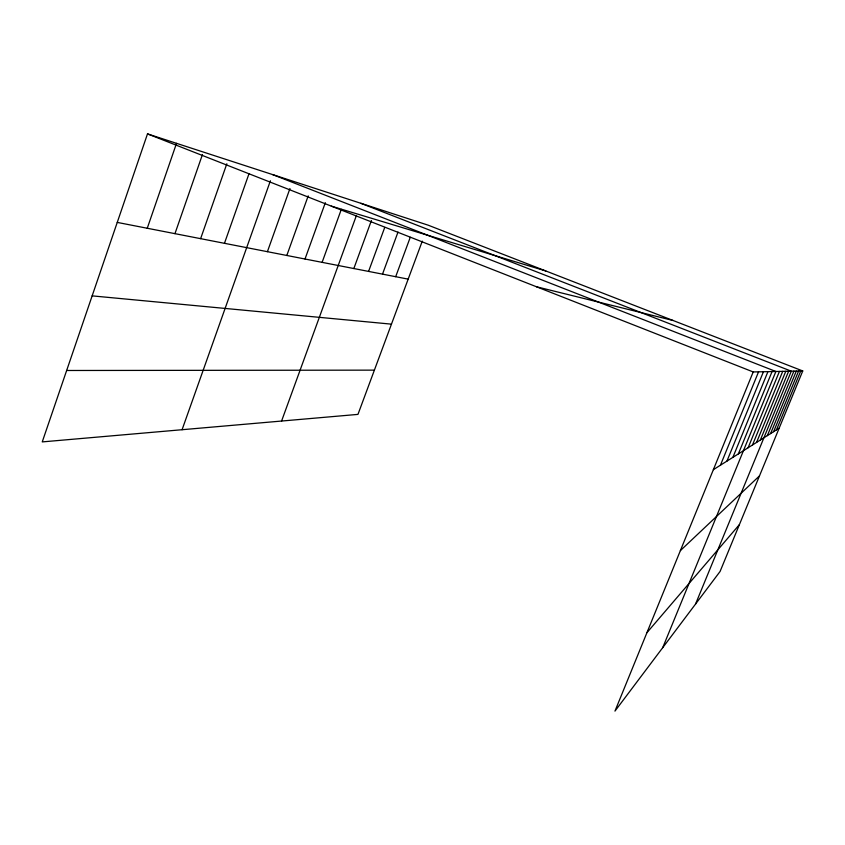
<?xml version="1.0" encoding="UTF-8"?>
<svg xmlns="http://www.w3.org/2000/svg" width="845" height="845" viewBox="0 0 845 845"><rect width="100%" height="100%" fill="white"/><g stroke="black" fill="none" stroke-linecap="round" stroke-linejoin="round"><path stroke-width="1.27" d="M802.75 370.955L753.201 371.937L614.959 711.11L720.077 571.473L802.75 370.955L428.193 225.192L147.495 133.89L42.25 441.903L357.963 414.388L422.278 241.131M147.252 228.256L176.52 143.333M174.957 233.664L202.462 154.519M200.624 238.66L226.83 163.793M224.464 243.318L248.969 173.816M182.076 429.725L270.4 180.777M267.411 251.683L289.951 188.519M286.814 255.475L308.203 195.871M305.013 259.014L325.336 202.684M322.114 262.351L341.327 209.338M281.575 421.053L356.421 215.486M353.844 268.541L371.409 220.503M368.578 271.414L384.718 227.453M382.51 274.129L398.027 232.026M395.682 276.695L410.258 237.297M720.447 465.204L758.556 371.832M726.932 461.116L763.447 371.737M732.879 457.367L767.936 371.642M738.361 453.902L772.066 371.557M662.734 647.64L775.89 371.483L272.597 174.577M748.121 447.744L779.428 371.42M752.483 444.998L782.713 371.356M756.56 442.431L785.776 371.293M760.352 440.034L788.628 371.23M695.541 604.069L791.3 371.177L360.857 203.296M767.355 435.619L793.888 371.135M770.577 433.591L796.307 371.082M773.608 431.679L798.588 371.039M776.46 429.873L800.733 370.997M646.921 632.694L739.396 524.629M680.373 550.613L759.475 475.904M713.36 469.672L779.153 428.172M66.649 370.49L374.388 370.142M92.147 295.866L391.457 324.153M117.254 222.404L408.167 279.135M536.554 286.793L673 320.466M331.303 206.127L545.796 270.96M147.495 133.89L753.201 371.937"/></g></svg>
